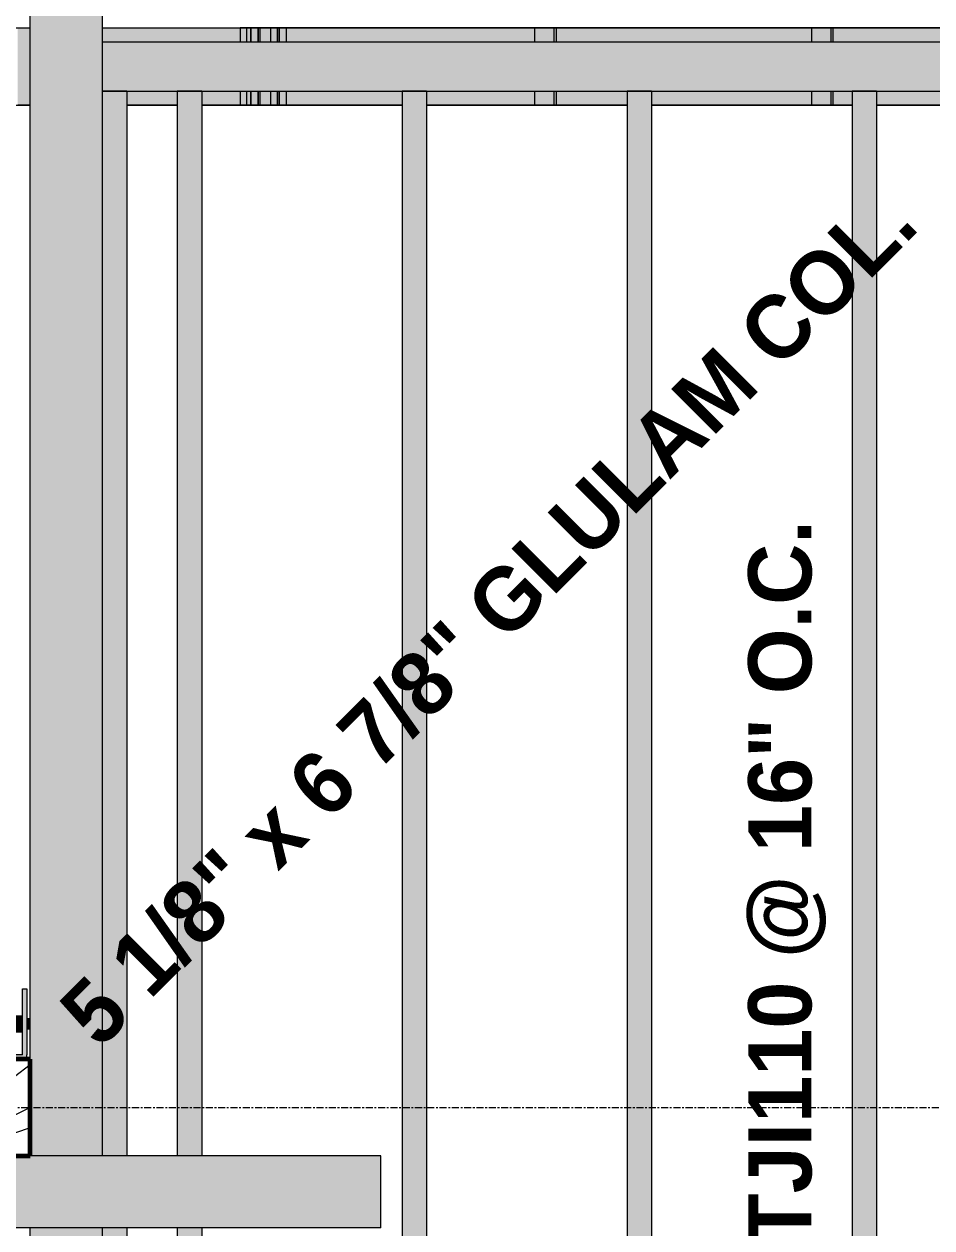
# Model space of a CAD drawing. Header units: inches. Extents: x -3226 to -1722, y 8184 to 8997.
# Drawn here: x -2431.2 to -2366.7, y 8426 to 8511.6 of the extents above; entities that cross this region are included whole.
import ezdxf

# ---------------------------------------------------------------- set-up
doc = ezdxf.new("R2010")
doc.units = ezdxf.units.IN
doc.header["$MEASUREMENT"] = 0
doc.linetypes.add('Grid Line 1_2_', pattern=[0.875, 0.5, -0.125, 0.125, -0.125])
for name, color, linetype, lineweight in [('A-GLAZ-CWMG', 51, 'Continuous', 9), ('S-BEAM', 12, 'Continuous', 9), ('S-BEAM-1', 63, 'Continuous', 9), ('S-BEAM-2', 143, 'Continuous', 9), ('S-BEAM-IDEN', 2, 'Continuous', 9), ('S-COLS', 52, 'Continuous', 9), ('S-COLS-1', 7, 'Continuous', 9), ('S-COLS-2', 52, 'Continuous', 60), ('S-COLS-IDEN', 171, 'Continuous', 9), ('S-FSTN', 2, 'Continuous', 9), ('S-GRID-1', 1, 'Grid Line 1_2_', 9)]:
    doc.layers.add(name, color=color, linetype=linetype, lineweight=lineweight)
doc.layers.add('A-GLAZ-CWMG-1', color=235, linetype='Continuous', lineweight=9, transparency=0.4)
doc.styles.add('Century Gothic_B', font='GOTHICB.TTF', dxfattribs={"height": 4.5})

# ---------------------------------------------------------------- blocks, each defined once
blk = doc.blocks.new('Dimension Lumber - GLULAM - 5_125 in_ x 15 in_-2000023-FRAMING - 2ND FLOOR')
at = {"layer": 'S-BEAM-1'}
blk.add_hatch(color=256, dxfattribs=at).paths.add_polyline_path([(-145.016, 2.562), (-151.75, 2.562), (-151.75, -2.563), (151.75, -2.563), (151.75, 2.562), (-132.079, 2.562)], flags=0)
at = {"layer": 'S-BEAM'}
for p, q in [((-151.75, 2.562), (-151.75, -2.563)), ((-151.75, 2.562), (64.365, 2.562)), ((-151.75, -2.563), (-126.813, -2.563))]:
    blk.add_line(p, q, dxfattribs=at)
blk = doc.blocks.new('Rectangular Mullion - Stud - Vertical-1967594-FRAMING - 2ND FLOOR')
at = {"layer": 'A-GLAZ-CWMG'}
for p, q in [((-2415.082, 8511.319), (-2414.571, 8511.319)), ((-2414.571, 8511.319), (-2413.67, 8511.319)), ((-2413.989, 8511.319), (-2413.071, 8511.319)), ((-2413.67, 8510.319), (-2413.67, 8511.319)), ((-2413.67, 8511.319), (-2412.578, 8511.319)), ((-2413.07, 8511.319), (-2413.022, 8511.319)), ((-2413.022, 8511.319), (-2412.578, 8511.319)), ((-2412.578, 8511.319), (-2412.578, 8510.319)), ((-2413.67, 8505.819), (-2413.67, 8506.819)), ((-2412.578, 8506.819), (-2412.578, 8505.819)), ((-2415.082, 8505.819), (-2414.571, 8505.819)), ((-2414.571, 8505.819), (-2413.67, 8505.819)), ((-2413.071, 8505.819), (-2413.989, 8505.819)), ((-2412.578, 8505.819), (-2413.67, 8505.819)), ((-2413.022, 8505.819), (-2413.07, 8505.819)), ((-2412.578, 8505.819), (-2413.022, 8505.819))]:
    blk.add_line(p, q, dxfattribs=at)
blk = doc.blocks.new('Timber-Column - 5 1_8_ x 6 7_8_ GLULAM COL_-2255115-FRAMING - 2ND FLOOR')
at = {"layer": 'S-COLS-1'}
h = blk.add_hatch(dxfattribs=at)
h.set_pattern_fill('FP_13', color=256, style=0, pattern_type=2)
h.set_pattern_definition([(216.87, (2436.535, -3971.885), (23.98977143, 15.99364286), [3.998, -35.986]), (206.565, (2441.333, -3974.284), (-7.9970807, -7.9966192), [8.941, -8.941]), (198.435, (2441.333, -3978.283), (-15.9938446, -7.9970983), [5.058, -20.23])])
h.paths.add_polyline_path([(1.361, -3.438), (2.562, -3.438), (2.562, 3.437), (-2.563, 3.437), (-2.563, -3.438)], flags=0)
at = {"layer": 'S-COLS-2'}
for p, q in [((-2.563, 3.437), (-2.563, -3.438)), ((2.562, 3.437), (-2.563, 3.437)), ((2.562, -3.438), (2.562, 3.437)), ((-2.563, -3.438), (2.562, -3.438))]:
    blk.add_line(p, q, dxfattribs=at)
blk = doc.blocks.new('Rectangular Mullion - Stud - Base_Head-1810223-FRAMING - 2ND FLOOR')
at = {"layer": 'A-GLAZ-CWMG'}
for p, q in [((-2354.02, 8511.319), (-2373.704, 8511.319)), ((-2354.02, 8511.319), (-2373.704, 8511.319)), ((-2373.704, 8505.819), (-2372.337, 8505.819)), ((-2372.337, 8505.819), (-2373.704, 8505.819)), ((-2370.587, 8505.819), (-2356.337, 8505.819)), ((-2356.337, 8505.819), (-2370.587, 8505.819)), ((-2354.587, 8505.819), (-2354.02, 8505.819)), ((-2354.02, 8505.819), (-2354.587, 8505.819))]:
    blk.add_line(p, q, dxfattribs=at)
blk = doc.blocks.new('Rectangular Mullion - Stud - Base_Head-V11-FRAMING - 2ND FLOOR')
at = {"layer": 'A-GLAZ-CWMG'}
for p, q in [((-2373.704, 8511.319), (-2393.387, 8511.319)), ((-2373.704, 8511.319), (-2393.387, 8511.319)), ((-2393.387, 8505.819), (-2388.337, 8505.819)), ((-2388.337, 8505.819), (-2393.387, 8505.819)), ((-2386.587, 8505.819), (-2373.704, 8505.819)), ((-2373.704, 8505.819), (-2386.587, 8505.819))]:
    blk.add_line(p, q, dxfattribs=at)
blk = doc.blocks.new('Rectangular Mullion - Stud - Base_Head-V12-FRAMING - 2ND FLOOR')
at = {"layer": 'A-GLAZ-CWMG'}
for p, q in [((-2412.578, 8511.319), (-2413.071, 8511.319)), ((-2412.578, 8511.319), (-2413.07, 8511.319)), ((-2393.387, 8511.319), (-2412.571, 8511.319)), ((-2393.387, 8511.319), (-2412.571, 8511.319)), ((-2412.578, 8505.819), (-2413.071, 8505.819)), ((-2413.07, 8505.819), (-2412.578, 8505.819)), ((-2412.571, 8505.819), (-2404.337, 8505.819)), ((-2404.337, 8505.819), (-2412.571, 8505.819)), ((-2402.587, 8505.819), (-2393.387, 8505.819)), ((-2393.387, 8505.819), (-2402.587, 8505.819))]:
    blk.add_line(p, q, dxfattribs=at)
blk = doc.blocks.new('Rectangular Mullion - Stud - Base_Head-1967580-FRAMING - 2ND FLOOR')
at = {"layer": 'A-GLAZ-CWMG'}
for p, q in [((-2415.081, 8510.319), (-2415.081, 8511.319)), ((-2415.081, 8511.319), (-2415.081, 8510.319)), ((-2414.571, 8511.319), (-2415.081, 8511.319)), ((-2414.571, 8511.319), (-2415.081, 8511.319)), ((-2413.988, 8511.319), (-2414.571, 8511.319)), ((-2413.07, 8511.319), (-2414.571, 8511.319)), ((-2413.071, 8511.319), (-2413.988, 8511.319)), ((-2413.07, 8510.319), (-2413.07, 8511.319)), ((-2413.07, 8511.319), (-2413.07, 8510.319)), ((-2415.081, 8505.819), (-2415.081, 8506.819)), ((-2415.081, 8506.819), (-2415.081, 8505.819)), ((-2413.07, 8505.819), (-2413.07, 8506.819)), ((-2413.07, 8506.819), (-2413.07, 8505.819)), ((-2415.081, 8505.819), (-2414.571, 8505.819)), ((-2414.571, 8505.819), (-2415.081, 8505.819)), ((-2414.571, 8505.819), (-2413.988, 8505.819)), ((-2413.07, 8505.819), (-2414.571, 8505.819)), ((-2413.988, 8505.819), (-2413.071, 8505.819))]:
    blk.add_line(p, q, dxfattribs=at)
blk = doc.blocks.new('Rectangular Mullion - Stud - Vertical-1967720-FRAMING - 2ND FLOOR')
at = {"layer": 'A-GLAZ-CWMG'}
for p, q in [((-2416.492, 8511.319), (-2415.081, 8511.319)), ((-2415.399, 8511.319), (-2415.082, 8511.319)), ((-2415.081, 8511.319), (-2414.571, 8511.319)), ((-2414.571, 8511.319), (-2413.988, 8511.319)), ((-2416.492, 8505.819), (-2415.081, 8505.819)), ((-2415.082, 8505.819), (-2415.399, 8505.819)), ((-2414.571, 8505.819), (-2415.081, 8505.819)), ((-2413.988, 8505.819), (-2414.571, 8505.819))]:
    blk.add_line(p, q, dxfattribs=at)
blk = doc.blocks.new('LVL-Laminated Veneer Lumber - _2_-1 3_4_ x 9 1_2_ LVL-2000759-FRAMING - 2ND FLOOR')
at = {"layer": 'S-BEAM-1'}
h = blk.add_hatch(color=256, dxfattribs=at)
h.paths.add_polyline_path([(51.504, -1.75), (65.75, -1.75), (65.75, 1.75), (32.5, 1.75), (32.5, -1.75)], flags=0)
h.paths.add_polyline_path([(-65.062, -1.75), (26.25, -1.75), (26.25, 1.75), (-65.062, 1.75)], flags=0)
at = {"layer": 'S-BEAM'}
for p, q in [((-65.062, 1.75), (26.25, 1.75)), ((-65.062, -1.75), (26.25, -1.75))]:
    blk.add_line(p, q, dxfattribs=at)
blk = doc.blocks.new('Dimension Lumber - GLULAM - 5_125 in_ x 15 in_-2273031-FRAMING - 2ND FLOOR')
at = {"layer": 'S-BEAM-1'}
h = blk.add_hatch(color=256, dxfattribs=at)
h.paths.add_polyline_path([(115.719, 2.562), (88.281, 2.562), (88.281, -2.563), (115.719, -2.563)], flags=0)
h.paths.add_polyline_path([(83.156, 2.562), (-115.719, 2.562), (-115.719, -2.563), (83.156, -2.563)], flags=0)
at = {"layer": 'S-BEAM'}
for p, q in [((83.156, 2.562), (-115.719, 2.562)), ((115.719, 2.562), (88.281, 2.562)), ((76.281, -2.563), (-108.844, -2.563)), ((115.719, -2.563), (88.281, -2.563))]:
    blk.add_line(p, q, dxfattribs=at)
blk = doc.blocks.new('Plywood Web Joist - 9 1_2_ TJI110 _ 16_ O_C_-2020598-FRAMING - 2ND FLOOR')
at = {"layer": 'S-BEAM-2'}
h = blk.add_hatch(color=256, dxfattribs=at)
h.paths.add_polyline_path([(63.875, -0.875), (63.875, 0.875), (41.875, 0.875), (41.875, -0.875)], flags=0)
h.paths.add_polyline_path([(36.375, -0.875), (36.375, 0.875), (-63.875, 0.875), (-63.875, -0.875), (7.779, -0.875)], flags=0)
at = {"layer": 'S-BEAM'}
for p, q in [((-63.875, 0.875), (-63.875, -0.875)), ((-63.875, 0.875), (36.375, 0.875)), ((-63.875, -0.875), (36.375, -0.875))]:
    blk.add_line(p, q, dxfattribs=at)
blk = doc.blocks.new('Plywood Web Joist - 9 1_2_ TJI110 _ 16_ O_C_-V13-FRAMING - 2ND FLOOR')
at = {"layer": 'S-BEAM-2'}
h = blk.add_hatch(color=256, dxfattribs=at)
h.paths.add_polyline_path([(63.875, -0.875), (63.875, 0.875), (41.875, 0.875), (41.875, -0.875)], flags=0)
h.paths.add_polyline_path([(36.375, -0.344), (36.375, 0.875), (-63.875, 0.875), (-63.875, -0.875), (36.375, -0.875)], flags=0)
at = {"layer": 'S-BEAM'}
for p, q in [((-63.875, 0.875), (-63.875, -0.875)), ((-63.875, 0.875), (36.375, 0.875)), ((-63.875, -0.875), (36.375, -0.875))]:
    blk.add_line(p, q, dxfattribs=at)
blk = doc.blocks.new('Plywood Web Joist - 9 1_2_ TJI110 _ 16_ O_C_-V14-FRAMING - 2ND FLOOR')
at = {"layer": 'S-BEAM-2'}
h = blk.add_hatch(color=256, dxfattribs=at)
h.paths.add_polyline_path([(63.875, -0.875), (63.875, 0.875), (41.875, 0.875), (41.875, -0.875)], flags=0)
h.paths.add_polyline_path([(36.375, -0.875), (36.375, 0.875), (16.938, 0.875), (16.938, -0.875), (23.059, -0.875)], flags=0)
h.paths.add_polyline_path([(11.813, 0.875), (-63.875, 0.875), (-63.875, -0.875), (11.813, -0.875)], flags=0)
at = {"layer": 'S-BEAM'}
for p, q in [((-63.875, 0.875), (-63.875, -0.875)), ((-63.875, 0.875), (11.813, 0.875)), ((16.938, 0.875), (36.375, 0.875)), ((-63.875, -0.875), (11.813, -0.875)), ((16.938, -0.875), (36.375, -0.875))]:
    blk.add_line(p, q, dxfattribs=at)
blk = doc.blocks.new('Plywood Web Joist - 9 1_2_ TJI110 _ 16_ O_C_-V15-FRAMING - 2ND FLOOR')
at = {"layer": 'S-BEAM-2'}
h = blk.add_hatch(color=256, dxfattribs=at)
h.paths.add_polyline_path([(63.875, 0.875), (16.938, 0.875), (16.938, -0.875), (63.875, -0.875)], flags=0)
h.paths.add_polyline_path([(11.813, -0.875), (11.813, 0.875), (-63.875, 0.875), (-63.875, -0.875), (7.779, -0.875)], flags=0)
at = {"layer": 'S-BEAM'}
for p, q in [((-63.875, 0.875), (-63.875, -0.875)), ((-63.875, 0.875), (11.813, 0.875)), ((16.938, 0.875), (63.875, 0.875))]:
    blk.add_line(p, q, dxfattribs=at)
blk = doc.blocks.new('Rectangular Mullion - Stud - Base_Head-1966660-FRAMING - 2ND FLOOR')
at = {"layer": 'A-GLAZ-CWMG'}
for p, q in [((-2373.704, 8511.319), (-2354.02, 8511.319)), ((-2373.704, 8511.319), (-2354.02, 8511.319)), ((-2372.337, 8505.819), (-2373.704, 8505.819)), ((-2373.704, 8505.819), (-2372.337, 8505.819)), ((-2356.337, 8505.819), (-2370.587, 8505.819)), ((-2370.587, 8505.819), (-2356.337, 8505.819)), ((-2354.02, 8505.819), (-2354.587, 8505.819)), ((-2354.587, 8505.819), (-2354.02, 8505.819))]:
    blk.add_line(p, q, dxfattribs=at)
blk = doc.blocks.new('Rectangular Mullion - Stud - Base_Head-V20-FRAMING - 2ND FLOOR')
at = {"layer": 'A-GLAZ-CWMG'}
for p, q in [((-2393.387, 8511.319), (-2373.704, 8511.319)), ((-2393.387, 8511.319), (-2373.704, 8511.319)), ((-2388.337, 8505.819), (-2393.387, 8505.819)), ((-2393.387, 8505.819), (-2388.337, 8505.819)), ((-2373.704, 8505.819), (-2386.587, 8505.819)), ((-2386.587, 8505.819), (-2373.704, 8505.819))]:
    blk.add_line(p, q, dxfattribs=at)
blk = doc.blocks.new('Rectangular Mullion - Stud - Base_Head-1967595-FRAMING - 2ND FLOOR')
at = {"layer": 'A-GLAZ-CWMG'}
for p, q in [((-2414.571, 8510.319), (-2414.571, 8511.319)), ((-2414.571, 8511.319), (-2414.571, 8510.319)), ((-2414.571, 8511.319), (-2393.387, 8511.319)), ((-2414.571, 8511.319), (-2412.578, 8511.319)), ((-2412.571, 8511.319), (-2393.387, 8511.319)), ((-2414.571, 8505.819), (-2414.571, 8506.819)), ((-2414.571, 8506.819), (-2414.571, 8505.819)), ((-2412.578, 8505.819), (-2414.571, 8505.819)), ((-2414.571, 8505.819), (-2404.337, 8505.819)), ((-2404.337, 8505.819), (-2412.571, 8505.819)), ((-2393.387, 8505.819), (-2402.587, 8505.819)), ((-2402.587, 8505.819), (-2393.387, 8505.819))]:
    blk.add_line(p, q, dxfattribs=at)
blk = doc.blocks.new('Rectangular Mullion - Stud - Vertical-1967733-FRAMING - 2ND FLOOR')
at = {"layer": 'A-GLAZ-CWMG-1'}
h = blk.add_hatch(color=256, dxfattribs=at)
h.paths.add_polyline_path([(-2423.899, 8505.819), (-2420.337, 8505.819), (-2420.337, 8506.819), (-2423.899, 8506.819)], flags=0)
h.paths.add_polyline_path([(-2430.774, 8505.819), (-2430.774, 8511.319), (-2431.662, 8511.319), (-2431.662, 8505.819)], flags=0)
h.paths.add_polyline_path([(-2418.587, 8505.819), (-2416.492, 8505.819), (-2416.492, 8506.819), (-2418.587, 8506.819)], flags=0)
h.paths.add_polyline_path([(-2416.492, 8510.319), (-2416.492, 8511.319), (-2425.649, 8511.319), (-2425.649, 8510.319)], flags=0)
h = blk.add_hatch(color=256, dxfattribs=at)
h.paths.add_polyline_path([(-2416.492, 8505.819), (-2415.843, 8505.819), (-2415.843, 8506.819), (-2416.492, 8506.819)], flags=0)
h.paths.add_polyline_path([(-2416.492, 8510.319), (-2415.843, 8510.319), (-2415.843, 8511.319), (-2416.492, 8511.319)], flags=0)
at = {"layer": 'A-GLAZ-CWMG'}
for p, q in [((-2432.755, 8511.319), (-2430.774, 8511.319)), ((-2431.662, 8511.319), (-2430.774, 8511.319)), ((-2425.649, 8511.319), (-2416.492, 8511.319)), ((-2425.649, 8511.319), (-2416.492, 8511.319)), ((-2416.492, 8511.319), (-2415.399, 8511.319)), ((-2432.755, 8505.819), (-2430.774, 8505.819)), ((-2430.774, 8505.819), (-2431.662, 8505.819)), ((-2420.337, 8505.819), (-2423.899, 8505.819)), ((-2423.899, 8505.819), (-2420.337, 8505.819)), ((-2416.492, 8505.819), (-2418.587, 8505.819)), ((-2418.587, 8505.819), (-2416.492, 8505.819)), ((-2415.399, 8505.819), (-2416.492, 8505.819))]:
    blk.add_line(p, q, dxfattribs=at)
blk = doc.blocks.new('Rectangular Mullion - Stud - Base_Head-V22-FRAMING - 2ND FLOOR')
at = {"layer": 'A-GLAZ-CWMG-1'}
h = blk.add_hatch(color=256, dxfattribs=at)
h.paths.add_polyline_path([(-2370.587, 8505.819), (-2356.337, 8505.819), (-2356.337, 8506.819), (-2370.587, 8506.819)], flags=0)
h.paths.add_polyline_path([(-2373.704, 8505.819), (-2372.337, 8505.819), (-2372.337, 8506.819), (-2373.704, 8506.819)], flags=0)
h.paths.add_polyline_path([(-2360.827, 8510.319), (-2355.52, 8510.319), (-2355.52, 8511.319), (-2373.704, 8511.319), (-2373.704, 8510.319)], flags=0)
at = {"layer": 'A-GLAZ-CWMG'}
for p, q in [((-2354.02, 8511.319), (-2373.704, 8511.319)), ((-2354.02, 8511.319), (-2373.704, 8511.319)), ((-2373.704, 8505.819), (-2372.337, 8505.819)), ((-2372.337, 8505.819), (-2373.704, 8505.819)), ((-2370.587, 8505.819), (-2356.337, 8505.819)), ((-2356.337, 8505.819), (-2370.587, 8505.819)), ((-2354.587, 8505.819), (-2354.02, 8505.819)), ((-2354.02, 8505.819), (-2354.587, 8505.819))]:
    blk.add_line(p, q, dxfattribs=at)
blk = doc.blocks.new('Rectangular Mullion - Stud - Base_Head-V23-FRAMING - 2ND FLOOR')
at = {"layer": 'A-GLAZ-CWMG-1'}
h = blk.add_hatch(color=256, dxfattribs=at)
h.paths.add_polyline_path([(-2393.387, 8505.819), (-2388.337, 8505.819), (-2388.337, 8506.819), (-2393.387, 8506.819)], flags=0)
h.paths.add_polyline_path([(-2375.204, 8505.819), (-2375.204, 8506.819), (-2386.587, 8506.819), (-2386.587, 8505.819)], flags=0)
h.paths.add_polyline_path([(-2393.387, 8510.319), (-2375.204, 8510.319), (-2375.204, 8511.319), (-2393.387, 8511.319)], flags=0)
at = {"layer": 'A-GLAZ-CWMG'}
for p, q in [((-2373.704, 8511.319), (-2393.387, 8511.319)), ((-2373.704, 8511.319), (-2393.387, 8511.319)), ((-2393.387, 8505.819), (-2388.337, 8505.819)), ((-2388.337, 8505.819), (-2393.387, 8505.819)), ((-2386.587, 8505.819), (-2373.704, 8505.819)), ((-2373.704, 8505.819), (-2386.587, 8505.819))]:
    blk.add_line(p, q, dxfattribs=at)
blk = doc.blocks.new('Rectangular Mullion - Stud - Base_Head-V24-FRAMING - 2ND FLOOR')
at = {"layer": 'A-GLAZ-CWMG-1'}
h = blk.add_hatch(color=256, dxfattribs=at)
h.paths.add_polyline_path([(-2413.071, 8505.819), (-2413.07, 8505.819), (-2413.071, 8506.819)], flags=0)
h.paths.add_polyline_path([(-2413.071, 8510.319), (-2413.07, 8510.319), (-2413.071, 8511.319)], flags=0)
h = blk.add_hatch(color=256, dxfattribs=at)
h.paths.add_polyline_path([(-2412.578, 8505.819), (-2412.578, 8506.819), (-2413.07, 8506.819), (-2413.07, 8505.819)], flags=0)
h.paths.add_polyline_path([(-2413.07, 8510.319), (-2412.578, 8510.319), (-2412.578, 8511.319), (-2413.07, 8511.319)], flags=0)
h = blk.add_hatch(color=256, dxfattribs=at)
h.paths.add_polyline_path([(-2412.571, 8505.819), (-2404.337, 8505.819), (-2404.337, 8506.819), (-2412.578, 8506.819), (-2412.578, 8505.819)], flags=0)
h.paths.add_polyline_path([(-2402.587, 8505.819), (-2394.887, 8505.819), (-2394.887, 8506.819), (-2402.587, 8506.819)], flags=0)
h.paths.add_polyline_path([(-2412.571, 8510.319), (-2394.887, 8510.319), (-2394.887, 8511.319), (-2412.578, 8511.319), (-2412.578, 8510.319)], flags=0)
at = {"layer": 'A-GLAZ-CWMG'}
for p, q in [((-2412.578, 8511.319), (-2413.07, 8511.319)), ((-2412.578, 8511.319), (-2413.07, 8511.319)), ((-2393.387, 8511.319), (-2412.571, 8511.319)), ((-2393.387, 8511.319), (-2412.571, 8511.319)), ((-2413.07, 8505.819), (-2412.578, 8505.819)), ((-2412.578, 8505.819), (-2413.07, 8505.819)), ((-2412.571, 8505.819), (-2404.337, 8505.819)), ((-2404.337, 8505.819), (-2412.571, 8505.819)), ((-2402.587, 8505.819), (-2393.387, 8505.819)), ((-2393.387, 8505.819), (-2402.587, 8505.819))]:
    blk.add_line(p, q, dxfattribs=at)
blk = doc.blocks.new('Rectangular Mullion - Stud - Base_Head-1967734-FRAMING - 2ND FLOOR')
at = {"layer": 'A-GLAZ-CWMG-1'}
h = blk.add_hatch(color=256, dxfattribs=at)
h.paths.add_polyline_path([(-2415.843, 8505.819), (-2415.399, 8505.819), (-2415.399, 8506.819), (-2415.843, 8506.819)], flags=0)
h.paths.add_polyline_path([(-2415.399, 8510.319), (-2415.399, 8511.319), (-2415.843, 8511.319), (-2415.843, 8510.319)], flags=0)
h = blk.add_hatch(color=256, dxfattribs=at)
h.paths.add_polyline_path([(-2415.399, 8505.819), (-2415.082, 8505.819), (-2415.082, 8506.819), (-2415.399, 8506.819)], flags=0)
h.paths.add_polyline_path([(-2415.399, 8510.319), (-2415.082, 8510.319), (-2415.082, 8511.319), (-2415.399, 8511.319)], flags=0)
h = blk.add_hatch(color=256, dxfattribs=at)
h.paths.add_polyline_path([(-2415.082, 8505.819), (-2415.081, 8505.819), (-2415.082, 8506.819)], flags=0)
h.paths.add_polyline_path([(-2415.082, 8510.319), (-2415.081, 8510.319), (-2415.082, 8511.319)], flags=0)
h = blk.add_hatch(color=256, dxfattribs=at)
h.paths.add_polyline_path([(-2415.081, 8505.819), (-2414.571, 8505.819), (-2414.571, 8506.819), (-2415.081, 8506.819)], flags=0)
h.paths.add_polyline_path([(-2415.081, 8510.319), (-2414.571, 8510.319), (-2414.571, 8511.319), (-2415.081, 8511.319)], flags=0)
at = {"layer": 'A-GLAZ-CWMG'}
for p, q in [((-2415.843, 8511.319), (-2415.843, 8510.319)), ((-2415.399, 8511.319), (-2415.843, 8511.319)), ((-2415.399, 8511.319), (-2415.843, 8511.319)), ((-2415.082, 8511.319), (-2415.399, 8511.319)), ((-2415.082, 8511.319), (-2415.399, 8511.319)), ((-2415.399, 8511.319), (-2415.399, 8510.319)), ((-2414.571, 8511.319), (-2415.081, 8511.319)), ((-2414.571, 8511.319), (-2415.081, 8511.319)), ((-2414.433, 8511.319), (-2414.571, 8511.319)), ((-2413.988, 8511.319), (-2414.571, 8511.319)), ((-2414.433, 8510.319), (-2414.433, 8511.319)), ((-2413.988, 8511.319), (-2414.433, 8511.319)), ((-2413.071, 8511.319), (-2413.988, 8511.319)), ((-2413.071, 8511.319), (-2413.988, 8511.319)), ((-2415.843, 8506.819), (-2415.843, 8505.819)), ((-2415.399, 8506.819), (-2415.399, 8505.819)), ((-2414.433, 8505.819), (-2414.433, 8506.819)), ((-2415.843, 8505.819), (-2415.399, 8505.819)), ((-2415.843, 8505.819), (-2415.399, 8505.819)), ((-2415.399, 8505.819), (-2415.082, 8505.819)), ((-2415.399, 8505.819), (-2415.082, 8505.819)), ((-2415.081, 8505.819), (-2414.571, 8505.819)), ((-2415.081, 8505.819), (-2414.571, 8505.819)), ((-2414.571, 8505.819), (-2413.988, 8505.819)), ((-2414.571, 8505.819), (-2414.433, 8505.819)), ((-2413.988, 8505.819), (-2414.433, 8505.819)), ((-2413.988, 8505.819), (-2413.071, 8505.819)), ((-2413.071, 8505.819), (-2413.988, 8505.819))]:
    blk.add_line(p, q, dxfattribs=at)
blk = doc.blocks.new('Rectangular Mullion - Stud - Vertical-1967736-FRAMING - 2ND FLOOR')
at = {"layer": 'A-GLAZ-CWMG-1'}
h = blk.add_hatch(color=256, dxfattribs=at)
h.paths.add_polyline_path([(1.5, 0), (0, 0), (0, 1), (1.5, 1)], flags=0)
h.paths.add_polyline_path([(1.5, 4.5), (0, 4.5), (0, 5.5), (1.5, 5.5)], flags=0)
at = {"layer": 'A-GLAZ-CWMG'}
for p, q in [((1.5, 5.5), (0, 5.5)), ((0, 5.5), (0, 4.5)), ((0.125, 5.5), (0, 5.5)), ((0, 5.5), (0, 4.5)), ((1.5, 5.5), (0.125, 5.5)), ((0.125, 4.5), (0.125, 5.5)), ((1.5, 4.5), (1.5, 5.5)), ((1.5, 4.5), (1.5, 5.5)), ((0, 1), (0, 0)), ((0, 1), (0, 0)), ((0.125, 0), (0.125, 1)), ((1.5, 0), (1.5, 1)), ((1.5, 0), (1.5, 1)), ((0, 0), (1.5, 0)), ((0, 0), (0.125, 0)), ((0.125, 0), (1.5, 0))]:
    blk.add_line(p, q, dxfattribs=at)
blk = doc.blocks.new('Rectangular Mullion - Stud - Vertical-1967737-FRAMING - 2ND FLOOR')
at = {"layer": 'A-GLAZ-CWMG-1'}
h = blk.add_hatch(color=256, dxfattribs=at)
h.paths.add_polyline_path([(1.5, 0), (0, 0), (0, 1), (1.5, 1)], flags=0)
h.paths.add_polyline_path([(1.5, 4.5), (0, 4.5), (0, 5.5), (1.5, 5.5)], flags=0)
at = {"layer": 'A-GLAZ-CWMG'}
for p, q in [((1.5, 5.5), (0, 5.5)), ((0, 5.5), (0, 4.5)), ((0.125, 5.5), (0, 5.5)), ((0, 5.5), (0, 4.5)), ((1.5, 5.5), (0.125, 5.5)), ((0.125, 4.5), (0.125, 5.5)), ((1.5, 4.5), (1.5, 5.5)), ((1.5, 4.5), (1.5, 5.5)), ((0, 1), (0, 0)), ((0, 1), (0, 0)), ((0.125, 0), (0.125, 1)), ((1.5, 0), (1.5, 1)), ((1.5, 0), (1.5, 1)), ((0, 0), (1.5, 0)), ((0, 0), (0.125, 0)), ((0.125, 0), (1.5, 0))]:
    blk.add_line(p, q, dxfattribs=at)
blk = doc.blocks.new('Rectangular Mullion - Stud - Vertical-1967738-FRAMING - 2ND FLOOR')
at = {"layer": 'A-GLAZ-CWMG-1'}
h = blk.add_hatch(color=256, dxfattribs=at)
h.paths.add_polyline_path([(0.599, 0), (0, 0), (0, 1), (0.917, 1), (0.917, 0)], flags=0)
h.paths.add_polyline_path([(0, 4.5), (0, 5.5), (0.917, 5.5), (0.917, 4.5), (0.599, 4.5)], flags=0)
h = blk.add_hatch(color=256, dxfattribs=at)
h.paths.add_polyline_path([(1.5, 0), (0.917, 0), (0.917, 1), (1.5, 1)], flags=0)
h.paths.add_polyline_path([(1.5, 4.5), (0.917, 4.5), (0.917, 5.5), (1.5, 5.5)], flags=0)
at = {"layer": 'A-GLAZ-CWMG'}
for p, q in [((0.917, 5.5), (0, 5.5)), ((0, 5.5), (0, 4.5)), ((0.125, 5.5), (0, 5.5)), ((0, 5.5), (0, 4.5)), ((0.917, 5.5), (0.125, 5.5)), ((0.125, 4.5), (0.125, 5.5)), ((1.5, 5.5), (0.917, 5.5)), ((1.5, 5.5), (0.917, 5.5)), ((1.5, 4.5), (1.5, 5.5)), ((1.5, 4.5), (1.5, 5.5)), ((0, 1), (0, 0)), ((0, 1), (0, 0)), ((0.125, 0), (0.125, 1)), ((1.5, 0), (1.5, 1)), ((1.5, 0), (1.5, 1)), ((0, 0), (0.917, 0)), ((0, 0), (0.125, 0)), ((0.125, 0), (0.917, 0)), ((0.917, 0), (1.5, 0)), ((0.917, 0), (1.5, 0))]:
    blk.add_line(p, q, dxfattribs=at)
blk = doc.blocks.new('060523 - W_P_C - Fastenings - Column Base _ Top with X Bracing - Custom - CUSTOM - L5_x5_x5_16_x13_ - RAW STEEL-2257900-FRAMING - 2ND FLOOR')
at = {"layer": 'S-FSTN'}
for points in [[(3.438, -2.25), (3.75, -2.25), (3.75, 2.25), (3.438, 2.25), (3.438, -1.938)], [(3.75, 0), (4.25, 0), (4.25, 0.562), (3.75, 0.562), (3.75, 0.097)], [(3.75, 0), (3.75, -0.563), (4.25, -0.563), (4.25, 0)], [(5.375, -1.438), (5.375, -1.938), (5.937, -1.938), (5.921, -1.438), (5.84, -1.438)], [(5.937, -1.938), (6.5, -1.938), (6.5, -1.438), (5.937, -1.438)], [(3.75, -2.25), (8.438, -2.25), (8.438, -1.938), (3.75, -1.938)], [(5.563, -2.25), (5.575, -2.5), (6.313, -2.5), (6.3, -2.25), (5.574, -2.25)]]:
    blk.add_hatch(color=256, dxfattribs=at).paths.add_polyline_path(points, flags=0)
for p, q in [((3.75, 2.25), (3.438, 2.25)), ((3.75, -1.938), (3.75, 2.25)), ((3.75, 0.562), (4.25, 0.562)), ((4.25, 0.562), (4.25, 0)), ((4.25, 0), (3.75, 0)), ((3.75, -0.563), (4.25, -0.563)), ((4.25, -0.563), (4.25, 0)), ((5.937, -1.438), (5.375, -1.438)), ((5.375, -1.438), (5.375, -1.938)), ((5.937, -1.938), (5.937, -1.438)), ((5.937, -1.438), (6.5, -1.438)), ((6.5, -1.938), (6.5, -1.438)), ((3.438, -2.25), (3.75, -2.25)), ((3.75, -1.938), (8.438, -1.938)), ((8.438, -2.25), (3.75, -2.25)), ((5.563, -2.5), (5.563, -2.25)), ((6.313, -2.25), (6.313, -2.5)), ((8.438, -1.938), (8.438, -2.25))]:
    blk.add_line(p, q, dxfattribs=at)

msp = doc.modelspace()

# ---------------------------------------------------------------- linework, layer by layer
at = {"layer": 'S-GRID-1'}
msp.add_line((-3180.4175, 8434.56938), (-1746.22664, 8434.56938), dxfattribs=at)

# ---------------------------------------------------------------- block references
at = {"layer": 'A-GLAZ-CWMG'}
for name in ['Rectangular Mullion - Stud - Vertical-1967733-FRAMING - 2ND FLOOR', 'Rectangular Mullion - Stud - Vertical-1967720-FRAMING - 2ND FLOOR', 'Rectangular Mullion - Stud - Base_Head-1967734-FRAMING - 2ND FLOOR', 'Rectangular Mullion - Stud - Vertical-1967594-FRAMING - 2ND FLOOR', 'Rectangular Mullion - Stud - Base_Head-1967580-FRAMING - 2ND FLOOR', 'Rectangular Mullion - Stud - Base_Head-1967595-FRAMING - 2ND FLOOR', 'Rectangular Mullion - Stud - Base_Head-V12-FRAMING - 2ND FLOOR', 'Rectangular Mullion - Stud - Base_Head-V24-FRAMING - 2ND FLOOR', 'Rectangular Mullion - Stud - Base_Head-V11-FRAMING - 2ND FLOOR', 'Rectangular Mullion - Stud - Base_Head-V20-FRAMING - 2ND FLOOR', 'Rectangular Mullion - Stud - Base_Head-V23-FRAMING - 2ND FLOOR', 'Rectangular Mullion - Stud - Base_Head-1810223-FRAMING - 2ND FLOOR', 'Rectangular Mullion - Stud - Base_Head-1966660-FRAMING - 2ND FLOOR', 'Rectangular Mullion - Stud - Base_Head-V22-FRAMING - 2ND FLOOR']:
    msp.add_blockref(name, (0, 0), dxfattribs=at)
at = {"layer": 'A-GLAZ-CWMG', "extrusion": (0, 0, -1)}
for name, p in [('Rectangular Mullion - Stud - Vertical-1967738-FRAMING - 2ND FLOOR', (2413.07106, 8505.81938)), ('Rectangular Mullion - Stud - Vertical-1967737-FRAMING - 2ND FLOOR', (2393.38747, 8505.81938)), ('Rectangular Mullion - Stud - Vertical-1967736-FRAMING - 2ND FLOOR', (2373.70387, 8505.81938))]:
    msp.add_blockref(name, p, dxfattribs=at)
at = {"layer": 'S-BEAM'}
for name, p, rotation in [('Dimension Lumber - GLULAM - 5_125 in_ x 15 in_-2273031-FRAMING - 2ND FLOOR', (-2428.21168, 8514.28813), 270.0000000000005), ('Plywood Web Joist - 9 1_2_ TJI110 _ 16_ O_C_-V15-FRAMING - 2ND FLOOR', (-2424.77418, 8442.94438), 270.0000000000002), ('Plywood Web Joist - 9 1_2_ TJI110 _ 16_ O_C_-V14-FRAMING - 2ND FLOOR', (-2419.46168, 8442.94438), 269.9999999999999), ('Plywood Web Joist - 9 1_2_ TJI110 _ 16_ O_C_-2020598-FRAMING - 2ND FLOOR', (-2403.46168, 8442.94438), 269.9999999999999), ('Plywood Web Joist - 9 1_2_ TJI110 _ 16_ O_C_-V13-FRAMING - 2ND FLOOR', (-2387.46168, 8442.94438), 269.9999999999999), ('Plywood Web Joist - 9 1_2_ TJI110 _ 16_ O_C_-2020598-FRAMING - 2ND FLOOR', (-2371.46168, 8442.94438), 269.9999999999999), ('Dimension Lumber - GLULAM - 5_125 in_ x 15 in_-2000023-FRAMING - 2ND FLOOR', (-2557.58668, 8428.56938), 180)]:
    msp.add_blockref(name, p, dxfattribs=dict(at, rotation=rotation))
msp.add_blockref('LVL-Laminated Veneer Lumber - _2_-1 3_4_ x 9 1_2_ LVL-2000759-FRAMING - 2ND FLOOR', (-2360.58668, 8508.56938), dxfattribs=at)
at = {"layer": 'S-COLS'}
msp.add_blockref('Timber-Column - 5 1_8_ x 6 7_8_ GLULAM COL_-2255115-FRAMING - 2ND FLOOR', (-2433.33668, 8434.56938), dxfattribs=at)
at = {"layer": 'S-FSTN', "rotation": 89.9999999999999}
msp.add_blockref('060523 - W_P_C - Fastenings - Column Base _ Top with X Bracing - Custom - CUSTOM - L5_x5_x5_16_x13_ - RAW STEEL-2257900-FRAMING - 2ND FLOOR', (-2433.27418, 8434.56938), dxfattribs=at)

# ---------------------------------------------------------------- texts
at = {"layer": 'S-BEAM-IDEN', "insert": (-2379.71851, 8406.87233), "char_height": 4.5, "width": 86.2035, "attachment_point": 1, "rotation": 90, "style": 'Century Gothic_B'}
msp.add_mtext('9 1/2" TJI110 @ 16" O.C.', dxfattribs=at)
at = {"layer": 'S-COLS-IDEN', "insert": (-2429.01275, 8441.82039), "char_height": 4.5, "width": 104.838, "attachment_point": 1, "rotation": 45, "style": 'Century Gothic_B'}
msp.add_mtext('5 1/8" x 6 7/8" GLULAM COL.', dxfattribs=at)

doc.saveas('drawing.dxf')
